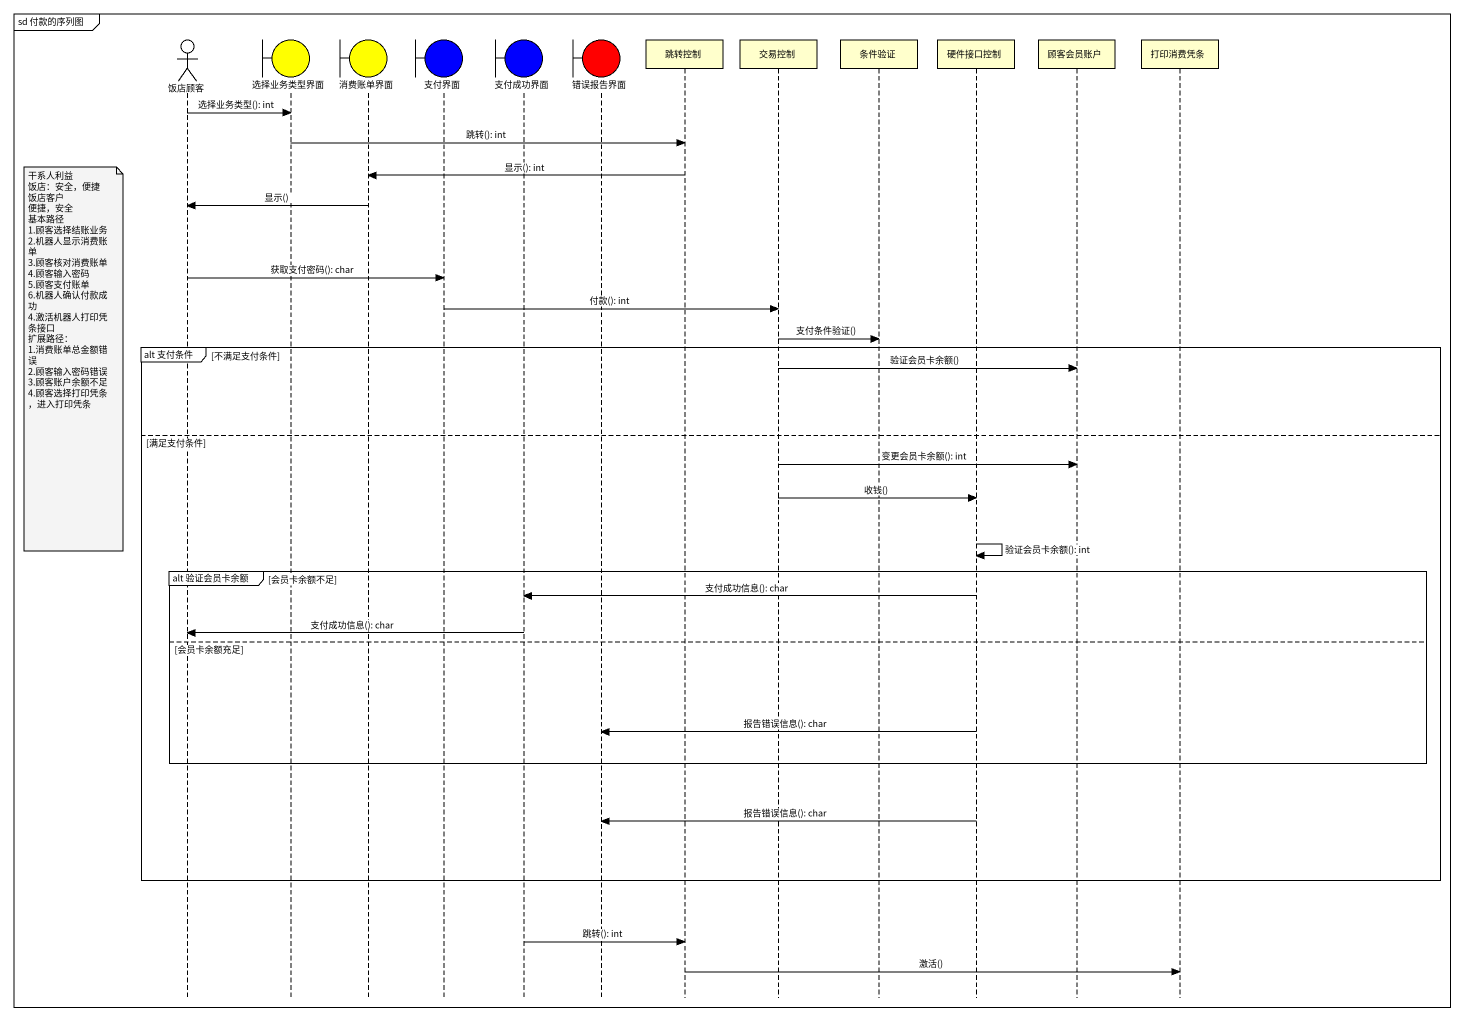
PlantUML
@startuml
mainframe sd 付款的序列图
hide footbox
actor 饭店顾客
boundary 选择业务类型界面 #FFFF00
boundary 消费账单界面 #FFFF00
boundary 支付界面 #0000FF
boundary 支付成功界面 #0000FF
boundary 错误报告界面 #FF0000
participant 跳转控制
participant 交易控制
participant 条件验证
participant 硬件接口控制
participant 顾客会员账户
participant 打印消费凭条

饭店顾客 -> 选择业务类型界面 : 选择业务类型(): int
选择业务类型界面 -> 跳转控制 : 跳转(): int
跳转控制 -> 消费账单界面 : 显示(): int
消费账单界面 -> 饭店顾客 : 显示()
饭店顾客 -> 支付界面 : 获取支付密码(): char
支付界面 -> 交易控制 : 付款(): int
交易控制 -> 条件验证 : 支付条件验证()
group alt 支付条件 [不满足支付条件]
  note left of 饭店顾客
    干系人利益
    饭店：安全，便捷
    饭店客户
    便捷，安全
    基本路径
    1.顾客选择结账业务
    2.机器人显示消费账单
    3.顾客核对消费账单
    4.顾客输入密码
    5.顾客支付账单
    6.机器人确认付款成功
    4.激活机器人打印凭条接口
    扩展路径：
    1.消费账单总金额错误
    2.顾客输入密码错误
    3.顾客账户余额不足
    4.顾客选择打印凭条，进入打印凭条
  end note
  交易控制 -> 顾客会员账户 : 验证会员卡余额()
else 满足支付条件
  交易控制 -> 顾客会员账户 : 变更会员卡余额(): int
  交易控制 -> 硬件接口控制 : 收钱()
  硬件接口控制 -> 硬件接口控制 : 验证会员卡余额(): int
  group alt 验证会员卡余额 [会员卡余额不足]
    硬件接口控制 -> 支付成功界面 : 支付成功信息(): char
    支付成功界面 -> 饭店顾客 : 支付成功信息(): char
  else 会员卡余额充足
    硬件接口控制 -> 错误报告界面 : 报告错误信息(): char
  end
  硬件接口控制 -> 错误报告界面 : 报告错误信息(): char
end
支付成功界面 -> 跳转控制 : 跳转(): int
跳转控制 -> 打印消费凭条 : 激活()
@enduml
